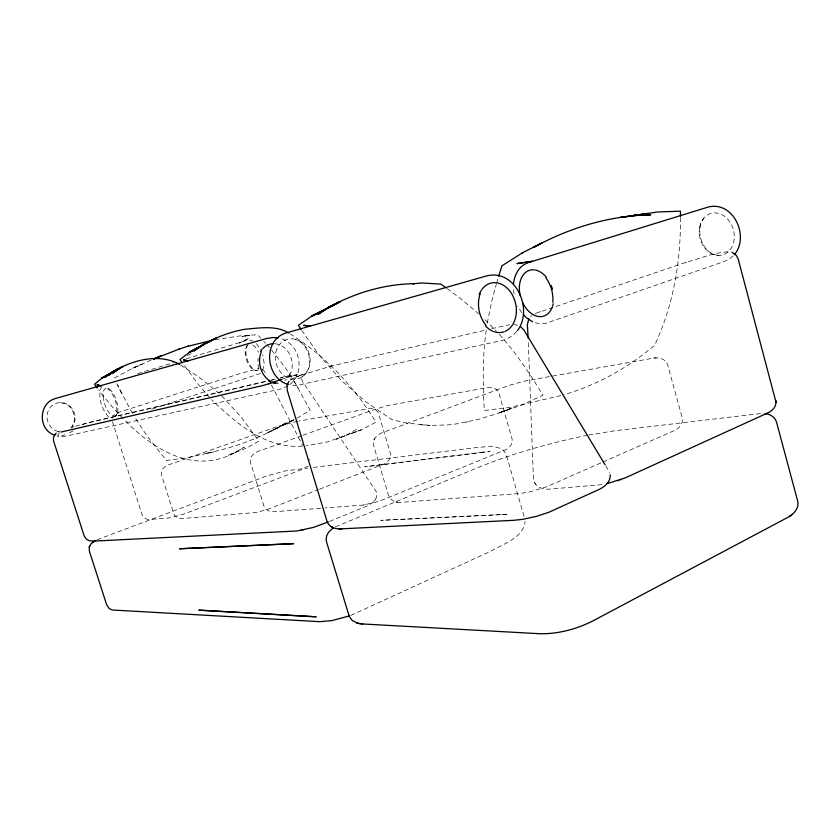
<?xml version="1.0" encoding="UTF-8"?>
<svg xmlns="http://www.w3.org/2000/svg" width="840" height="840" viewBox="0 0 840 840"><rect width="100%" height="100%" fill="white"/><g stroke="black" fill="none" stroke-linecap="round" stroke-linejoin="round"><path stroke-width="0.63" stroke-dasharray="4.2 3.15" d="M680.4 217.518C680.988 261.334 673.312 305.424 654.633 345.261C628.183 367.668 597.303 385.024 563.945 394.695M486.245 330.204C482.37 356.79 482.874 383.764 484.281 410.519L510.899 407.159L561.666 395.409M487.294 323.054L491.852 300.72L496.241 284.435M112.298 418.152L114.45 414.414L119.228 412.199L239.925 373.601L258.857 368.529M289.8 384.552C306.065 372.414 299.754 343.403 280.361 338.394M549.497 376.593L524.37 381.129L508.977 385.403L384.962 431.739C378.672 433.325 371.417 438.627 373.79 446.019L388.385 494.897C389.876 500.399 395.913 503.118 401.268 502.299L519.404 493.553L528.917 492.125L545.979 487.032L601.724 462.536M496.577 283.28L498.278 277.463M262.741 370.493L264.149 363.269L262.794 354.774M374.577 438.627L373.937 440.076M101.882 385.854C96.684 396.753 102.05 410.865 110.386 418.793M329.49 521.409L364.633 507.024C370.85 504.924 378.62 499.643 376.499 492.062L302.883 381.948C299.659 372.32 287.248 375.585 280.266 377.906M281.117 379.586A27.825 1.113 -16.8 0 0 287.364 377.465L297.276 374.787M297.707 421.281L278.659 426.143L171.843 463.712C166.635 464.982 159.453 468.699 161.606 475.241L173.513 513.03C174.531 516.779 178.511 519.015 182.259 518.511L256.966 512.442L269.157 508.83L318.402 489.605M290.682 373.17L288.278 377.265A19.939 16.989 75.3 0 1 284.959 380.436M70.917 428.075C77.144 420.83 74.645 408.723 66.381 404.156L59.546 402.486L60.197 402.549M248.147 344.431C243.044 351.76 247.328 364.161 254.447 370.135L256.2 370.776L255.129 370.545M374.272 501.092L374.724 500.483M374.987 500.126L375.449 499.495M516.768 331.369L512.831 335.58L505.113 339.749L301.361 384.457L294.798 385.497L290.02 384.836M703.469 218.526L703.909 218.075L701.526 221.897C697.368 232.397 700.844 245.238 709.695 252.231L713.696 254.415L718.305 255.497L717.644 255.381M308.207 465.98L301.507 469.686L182.343 514.615L169.302 517.944L150.276 519.466C146.674 519.95 142.884 517.787 141.876 514.216L112.508 421.733M530.534 316.575L531.594 315.609M733.026 255.959L729.33 259.192L723.219 261.859L545.779 323.379L539.175 323.757L533.726 322.193M290.913 379.512L300.206 375.375M290.125 380.184L291.165 379.302M302.788 376.362L302.284 376.803L305.655 373.517L307.944 369.673C311.923 359.646 308.312 347.256 299.344 341.166L295.355 339.392L295.964 339.528M116.256 415.306L115.364 416.22L116.414 414.404L116.245 414.918C118.261 405.836 114.65 395.157 107.93 388.71L108.36 389.025L106.407 387.975L107.667 388.206M59.577 432.779L57.792 434.858C58.223 438.218 63.189 434.983 64.869 434.805M297.045 418.163L310.17 410.225L294.053 381.119M69.52 432.82L73.899 430.469M356.433 429.387L345.334 435.803L346.048 435.393L336.273 439.183L346.048 435.393M260.4 373.506L150.559 409.521M267.236 432.947L285.989 423.581L276.675 428.516L286.87 422.268C262.017 437.693 233.909 447.699 205.328 453.621L213.549 451.899L185.871 457.957L166.352 460.457L147.042 435.95L134.221 416.399M187.457 355.582L192.843 352.748M335.401 526.901L477.907 467.555C513.25 453.358 550.032 442.838 587.349 435.267M82.089 424.893L85.743 423.455L268.002 381.108M288.036 385.749L281.62 388.794L67.809 435.719L62.37 436.611L56.963 436.034M276.318 428.683L294.756 419.296M293.695 419.832L285.18 424.137L294.378 419.717L284.897 424.274L293.958 420.011M151.2 360.024L132.216 368.445L114.03 378.231L115.07 380.394M97.125 539.721L266.606 476.018L284.707 471.009L308.081 468.027M602.91 462.021L673.166 431.078C678.678 429.145 683.918 423.633 682.111 417.396L667.79 365.327C665.868 357.903 656.933 356.79 650.654 358.649L550.778 376.373M58.17 431.949L60.249 431.151M296.982 374.608L280.749 378.147M535.238 313.53L686.606 262.111C701.075 258.394 715.575 251.643 730.632 251.78M319.62 489.132L381.455 464.961C386.484 463.554 392.269 459.27 390.39 453.338L378.714 414.089C377.475 409.447 372.141 407.536 367.826 408.839L298.977 421.05M116.96 413.018L118.377 412.493M351.687 433.346L361.053 429.933L375.995 422.195C354.113 386.831 325.258 355.645 289.748 333.69M350.826 615.426L490.413 551.376C502.656 544.047 523.436 538.199 525.063 521.399M301.718 435.719L261.345 450.282C255.559 451.616 248.399 456.183 250.688 463.103L263.781 505.596C265.052 509.933 269.766 512.327 274.082 511.718L323.715 508.043M302.935 435.278L373.894 409.7L387.188 405.657L485.888 387.881C491.022 386.327 497.763 388.122 499.128 393.929L511.928 438.354C513.828 444.591 507.99 449.39 502.635 450.986L379.197 501.291L363.163 505.082L325.017 507.948M351.12 433.545L361.053 429.933L327.925 441.798L306.033 445.841M301.455 374.966L332.252 365.81L486.738 329.837M685.598 262.458L686.606 262.111M539.553 311.955L540.572 311.619M299.292 375.69L302.264 374.682M72.198 427.235L73.847 426.72M137.582 373.632L173.68 362.639M186.134 358.848L247.128 340.284L250.772 340.169L253.008 341.082M75.547 426.195L89.229 422.373L266.312 381.15M329.48 366.513L330.309 366.303M331.286 366.051L332.252 365.81M271.383 379.964L275.195 379.082M491.799 328.661L509.859 324.702M269.283 380.804L275.656 379.323M301.718 330.33L318.864 354.596L341.197 380.331L365.757 401.741L391.829 419.643L406.371 423.034L429.839 425.397L447.08 424.998L456.257 423.927L477.792 419.57L498.425 413.228L510.405 408.807L497.669 413.343L521.199 405.29L542.924 395.22C529.673 373.349 515.424 351.939 498.152 332.997M588.599 435.026L615.058 430.731L761.975 413.385M465.843 422.237L467.933 421.869M215.072 339.707L240.293 335.832L257.491 334.73L260.673 338.048M601.892 484.68L550.809 489.006C543.942 490.025 535.49 487.515 533.474 480.081L528.266 340.662M363.163 505.082L363.983 504.966M364.812 504.84L365.526 504.745M313.268 467.397L476.532 447.562C485.982 446.975 501.449 443.615 506.3 454.808L524.517 517.913M653.95 358.144L656.282 357.935M302.337 446.061C265.913 449.18 236.177 423.329 211.691 399.672M420.326 424.715L429.009 425.334M428.18 425.271L429.839 425.397M513.954 324.502L517.597 325.269M395.724 501.953L396.596 502.11M396.837 502.152L397.677 502.299M180.737 365.085L199.259 377.339L219.03 393.393M262.29 369.348L262.993 369.81M447.122 288.572L461.307 299.208L479.535 314.517M256.484 343.613L261.209 350.606M484.995 319.651L496.43 331.191M221.718 395.829L241.364 417.312L258.825 441.137L247.422 447.647L227.913 455.427L235.851 452.183L244.335 447.017L235.179 452.55L235.851 452.183C181.346 482.044 129.024 430.311 98.732 389.897M263.844 341.429L265.419 343.14M210.011 397.834L198.45 384.584L182.984 363.836M263.644 370.367L265.156 372.55M267.005 344.852L269.356 347.519M271.709 350.185L285.358 367.794L298.137 387.986M534.587 482.632L534.954 483.179M535.374 483.788L535.742 484.334M521.692 312.637L517.671 306.022M605.692 465.78L609.756 472.479M132.426 413.364L115.595 381.476M271.446 384.983L302.547 445.379M121.443 393.298L117.695 385.088M309.719 459.322L309.918 460.173M514.006 293.958L513.481 287.5M258.615 369.673A13.724 6.972 72.3 0 1 247.569 362.544A13.724 6.972 72.3 0 1 247.38 345.251M252.893 345.125A13.724 6.972 72.3 0 1 258.51 352.275M58.422 431.603A14.837 13.944 69.1 0 1 47.932 411.464A14.837 13.944 69.1 0 1 68.292 404.954A14.837 13.944 69.1 0 1 71.694 427.371M258.899 368.634A19.939 16.989 75.3 0 1 258.163 358.334M274.911 343.718A19.939 16.989 75.3 0 1 290.64 373.17M277.694 427.791L268.076 432.673L277.694 427.791M248.283 338.615L239.327 343.046L248.283 338.615M132.584 368.277L142.222 364.203L132.584 368.277M511.634 408.072L499.212 412.923L511.634 408.072M249.575 335.444L241.878 336.641L249.575 335.444M482.769 452.172L364.739 466.798L490.046 451.5L482.769 452.172M500.892 514.563L380.782 520.327L508.284 514.374L500.892 514.563M103.11 396.333A14.679 6.132 71.7 0 0 114.87 416.136A14.679 6.132 71.7 0 0 113.484 393.918A14.679 6.132 71.7 0 0 103.11 396.333M276.948 349.062A20.36 17.189 75.5 0 0 294.357 379.155A20.36 17.189 75.5 0 0 306.978 348.716A20.36 17.189 75.5 0 0 276.948 349.062M699.605 227.325A21.536 17.21 74.7 0 0 722.127 255.014A21.536 17.21 74.7 0 0 728.543 220.143A21.536 17.21 74.7 0 0 699.605 227.325"/><path stroke-width="1.26" d="M552.804 302.274C553.466 293.433 551.019 284.687 545.926 277.882M680.411 216.248L680.463 211.166L657.583 211.984L633.612 215.46M775.992 401.741C776.297 407.284 771.561 411.411 766.847 413.354L625.327 477.855L607.247 483.609M89.345 546.998L89.365 551.135L106.691 604.863L109.043 608.36L112.161 609.998L319.82 621.674L331.832 620.624L349.661 615.846M56.175 433.125L53.456 437.22L53.56 440.947L84.231 536.088L86.32 539.144L89.198 540.719L93.523 541.107L296.846 530.995L313.509 527.384L328.272 521.903M513.471 283.752C514.364 275.111 518.952 265.85 527.72 262.941M480.239 293.538C476.427 304.584 479.031 316.743 486.014 325.343M261.272 351.992C257.029 362.292 260.831 375.165 270.207 381.276M89.481 546.567L91.077 543.753L93.817 541.496L93.114 542M89.208 547.46L89.607 546.115M498.645 276.297L501.942 265.808L522.732 252.641M272.129 382.578L273.462 382.032A27.825 1.113 -16.8 0 0 281.117 379.586M528.832 318.895L527.341 324.744L528.171 338.058M734.38 254.667C749.795 236.481 733.52 200.917 708.466 206.976L528.559 262.542M288.95 381.433L287.123 384.983L287.175 390.117L326.928 520.979C328.724 527.31 336.084 529.526 341.995 528.812L514.164 520.285L522.995 519.298L536.519 516.327L548.888 512.253L597.198 490.308C603.55 487.662 610.869 482.496 610.166 474.726M517.556 330.519C533.62 309.215 515.529 268.653 486.812 275.867L285.8 333.029C262.248 340.505 265.555 378.063 288.215 384.5M361.631 623.91L540.225 633.749C558.359 634.011 576.461 629.139 592.62 621.065L786.839 517.902C793.054 514.972 799.512 508.62 797.685 501.113L776.643 422.583C775.351 417.375 770.291 414.046 765.135 413.584M102.354 377.769L108.413 374.504L101.588 378.399L108.948 374.252L102.354 377.769L94.605 384.227L97.356 388.006M789.38 516.432L790.314 515.77M791.28 515.077L792.278 514.374M92.253 542.609L92.988 542.083M312.354 315.704L322.697 310.58L313.31 315.094L298.368 325.311L301.046 329.322M333.575 527.993C328.577 530.691 324.765 536.539 326.644 542.315L349.325 616.571L352.212 620.445L357.714 623.238M101.588 378.399L113.841 371.228L104.948 377.307L112.466 371.889L117.947 368.865L111.121 372.781L122.798 366.461L115.563 370.314L108.738 375.155L117.138 369.254L115.563 370.314C134.369 359.478 159.863 353.294 179.676 364.434M338.604 302.253L327.863 307.955C354.07 293.013 383.901 284.183 414.131 283.668L412.818 283.752L421.953 283.006L440.927 284.088L446.082 287.826M94.983 540.813L95.708 540.446M339.57 301.77L329.438 306.831L317.961 314.454L330.256 306.421L320.177 312.081L340.536 301.476L311.451 316.502L322.697 310.58M521.913 253.05L541.769 242.991L533.442 247.569C569.174 227.724 609.829 215.502 650.79 214.798L633.99 215.303M153.857 358.985L179.466 348.947M153.983 358.953L160.745 355.971L153.584 359.016M60.942 432.065L263.088 385.487L273.031 382.368L272.202 382.431M620.141 479.913L620.886 479.651M617.809 480.711L618.398 480.512M187.583 346.364L212.572 340.211M178.573 349.241L188.507 346.07M303.293 529.946L303.849 529.841M300.941 530.397L301.665 530.26M633.612 215.46L646.307 213.833L620.487 217.413L647.766 213.916M339.056 528.864L340.274 528.843M340.851 528.832L341.995 528.812M360.518 623.784L356.559 622.933M362.702 624.025L358.292 623.385M273.262 382.62L277.83 383.24M278.04 338.026L273.378 337.481L266.343 338.562L55.818 398.412C38.398 402.633 37.621 429.881 54.695 435.151M268.863 381.108L272.16 382.568M270.113 383.46L268.716 383.87M731.966 252.2L736.375 255.423L738.202 259.067L776.024 402.297M532.571 321.825L526.523 317.867L523.299 314.381M331.034 526.554L331.758 526.942M332.189 527.194L332.892 527.583M288.708 333.007C275.877 325.038 259.298 328.072 244.839 329.259C226.496 332.556 208.814 339.98 193.83 351.089L203.648 344.411L195.857 349.01L204.404 344.043L189.273 352.538L197.578 347.959L190.103 351.834L179.959 359.552L182.228 362.764M520.569 326.697L523.929 330.046L605.021 464.667M775.919 400.418L775.95 400.964M275.531 383.156A19.939 16.989 75.3 0 1 273.273 382.851M260.694 351.362A19.939 16.989 75.3 0 1 262.048 349.409M262.815 348.526A19.939 16.989 75.3 0 1 273.819 343.665M504 331.8A25.242 19.163 77 0 1 493.962 331.685M492.954 331.296A25.242 19.163 77 0 1 485.468 325.962M479.126 294.599A25.242 19.163 77 0 1 481.215 290.419M481.845 289.495A25.242 19.163 77 0 1 512.295 294.84A25.242 19.163 77 0 1 505.166 331.349M541.811 316.533A23.982 16.422 72.9 0 1 522.858 303.062M520.338 296.131A23.982 16.422 72.9 0 1 534.135 269.85M535.259 270.007A23.982 16.422 72.9 0 1 546.263 277.127M551.25 285.569A23.982 16.422 72.9 0 1 552.489 289.181M553.235 303.692A23.982 16.422 72.9 0 1 552.688 305.844M552.352 306.863A23.982 16.422 72.9 0 1 542.861 316.334M202.902 344.768L201.453 345.765L209.811 341.135L202.902 344.768M120.141 368.088L112.739 373.118L121.023 367.5L120.141 368.088M190.984 351.298L190.103 351.834L198.166 347.676L190.984 351.298M215.072 338.667L207.218 342.741L216.048 338.184L215.072 338.667M532.256 261.293L517.209 263.56L532.256 261.293M293.548 543.669L179.634 548.762L293.548 543.669M315.987 616.791L199.007 610.155L315.987 616.791M310.096 326.109L303.849 325.364L310.096 326.109M187.971 360.832L183.645 359.898L187.971 360.832M100.349 385.749L97.188 384.731L100.349 385.749"/></g></svg>
